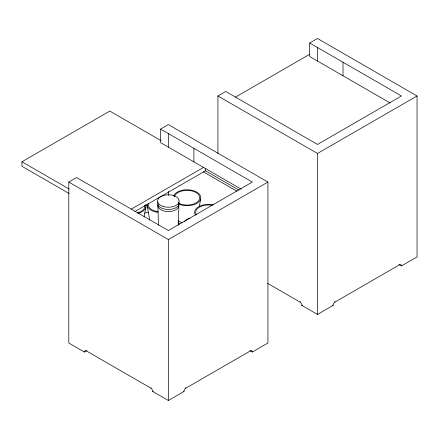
<?xml version="1.0" encoding="UTF-8"?>
<svg xmlns="http://www.w3.org/2000/svg" width="439" height="439" viewBox="0 0 439 439"><rect width="100%" height="100%" fill="white"/><g stroke="black" fill="none" stroke-linecap="round" stroke-linejoin="round"><path stroke-width="0.66" d="M178.283 225.245L178.849 205.743M144.135 216.811L145.874 207.23M199.333 206.412L200.727 198.746M69.186 193.566L21.95 166.293L21.95 161.782L109.799 111.062L161.173 140.721M86.862 350.629L84.42 352.04L68.802 343.024L68.802 182.07L76.611 177.565L168.367 230.535L252.31 182.07L160.559 129.099L160.559 142.62L241.099 189.121M160.559 129.099L168.367 124.588L267.927 182.07L267.927 343.024L252.31 352.04L249.873 350.629M217.925 153.507L217.925 95.976L225.734 91.466L317.485 144.442L401.433 95.976L309.676 43.006L309.676 56.527L390.222 103.028M309.676 43.006L317.485 38.495L417.05 95.976L417.05 256.93L401.433 265.946L398.991 264.536M235.48 97.112L309.676 54.277M131.261 209.129L203.68 167.319M134.822 211.582L205.457 170.798L205.457 168.225M68.802 182.07L168.367 239.551L267.927 182.07M217.925 95.976L317.485 153.458L417.05 95.976M84.42 352.04A2.76 1.591 60 0 1 86.373 350.915L150.797 388.109L151.285 387.824M267.708 283.418L299.919 302.016L300.408 301.73M150.797 388.109A2.76 1.591 60 0 1 152.75 391.489L153.238 391.209M299.919 302.016A2.76 1.591 60 0 1 301.867 305.396L302.356 305.11M152.75 391.489L168.367 400.505L183.985 391.489A2.76 1.591 -60 0 1 185.938 388.109L250.362 350.915A2.76 1.591 -60 0 1 252.31 352.04M301.867 305.396L317.485 314.412L333.102 305.396A2.76 1.591 -60 0 1 335.056 302.016L399.479 264.821A2.76 1.591 -60 0 1 401.433 265.946M205.211 170.656L239.019 190.175M203.334 171.83L236.967 191.245M334.567 301.73L335.056 302.016M332.619 305.11L333.102 305.396M21.95 161.782L69.186 189.055M185.45 387.824L185.938 388.109M183.497 391.209L183.985 391.489M149.781 220.241L147.043 205.249M158.452 225.245L157.881 205.287M343.013 62.25L343.013 75.777M317.485 47.511L317.485 61.037M317.485 153.458L317.485 314.412M193.895 148.344L193.895 161.87M168.367 133.604L168.367 147.131M168.367 191.349L168.367 195.454M168.367 239.551L168.367 400.505M178.618 204.228A10.492 6.058 0 0 1 168.367 211.571A10.492 6.058 0 0 1 158.117 204.228M178.887 201.94A10.766 6.217 0 0 1 168.367 209.48A10.766 6.217 0 0 1 157.842 201.94M179.809 223.994A10.218 5.899 0 0 1 178.102 222.683M144.519 213.124A56.872 32.837 0 0 1 148.442 212.18M144.738 205.172A12.687 7.326 0 0 1 137.451 212.877M145.671 204.519A13.807 7.968 0 0 1 137.917 213.464M158.095 211.68A12.687 7.326 0 0 1 148.234 203.482M158.984 197.27A12.687 7.326 0 0 1 159.889 197.215M157.859 212.311A13.807 7.968 0 0 1 146.988 204.525M174.475 196.688A12.687 7.326 0 0 1 191.184 190.806A12.687 7.326 0 0 1 198.022 201.391A12.687 7.326 0 0 1 178.728 203.268M173.548 196.035A13.807 7.968 0 0 1 191.859 190.263A13.807 7.968 0 0 1 199.152 201.55A13.807 7.968 0 0 1 178.761 204.108M182.141 222.743A10.218 5.899 0 0 1 178.069 220.394M184.517 221.399A13.807 7.968 0 0 1 190.016 218.221M196.513 214.88A12.687 7.326 0 0 1 199.114 207.329A12.687 7.326 0 0 1 211.977 205.293M195.465 215.105A13.807 7.968 0 0 1 198.642 206.687A13.807 7.968 0 0 1 213.228 204.854M162.984 206.39A10.766 6.217 0 0 0 179.134 201.007A10.766 6.217 0 0 0 162.984 195.624A10.766 6.217 0 0 0 162.984 206.39"/></g></svg>
